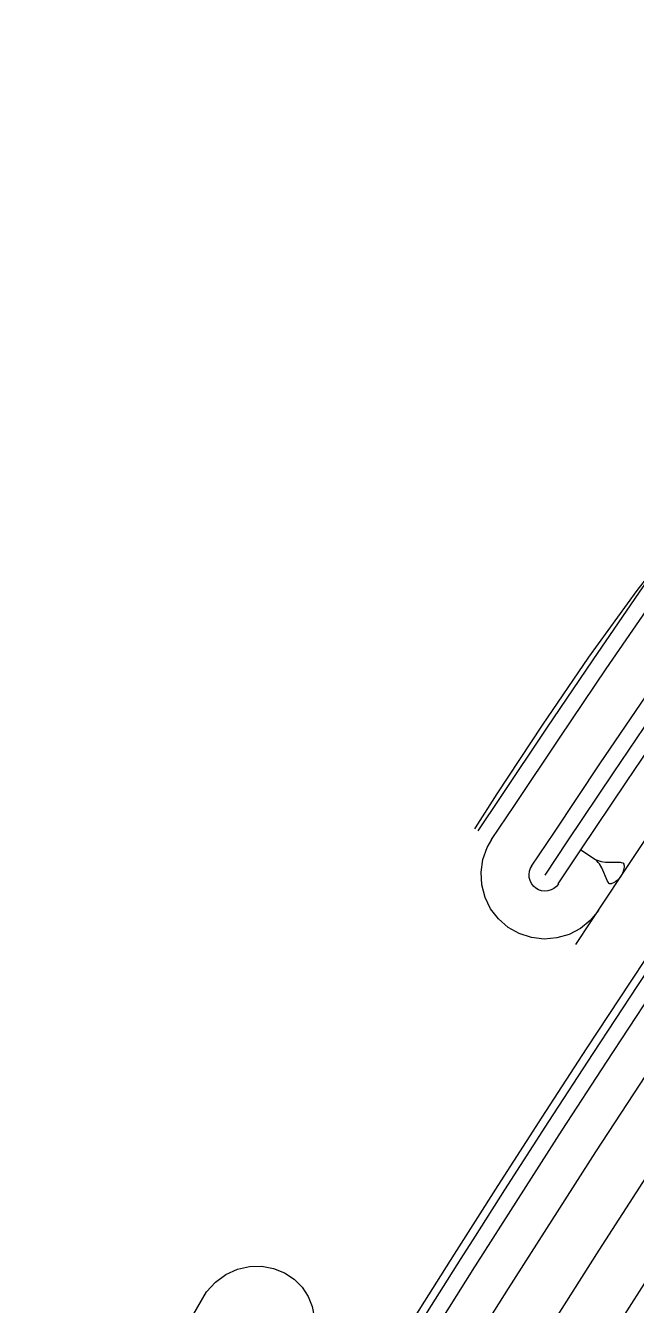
# Model space of a CAD drawing. Extents: x 386614 to 387594, y 803230 to 804419.
# Drawn here: x 387271.9 to 387310.1, y 804120 to 804200 of the extents above; entities that cross this region are included whole.
import ezdxf

# ---------------------------------------------------------------- set-up
doc = ezdxf.new("R2010")
doc.units = 0
doc.layers.get('0').update_dxf_attribs({"linetype": 'CONTINUOUS'})

msp = doc.modelspace()

# ---------------------------------------------------------------- linework, layer by layer
at = {"color": 7}
for p, q in [((387299.9589, 804149.8122), (387300, 804149.8761)), ((387306.5913, 804148.5051), (387307.4917, 804147.9042)), ((387307.4917, 804147.9042), (387307.6118, 804147.8613)), ((387307.5774, 804147.8098), (387307.4917, 804147.9042)), ((387307.6632, 804147.7154), (387307.5774, 804147.8098)), ((387307.6118, 804147.8613), (387307.7318, 804147.8183)), ((387307.7489, 804147.621), (387307.6632, 804147.7154)), ((387307.7318, 804147.8183), (387307.8519, 804147.7754)), ((387307.886, 804147.3808), (387307.7489, 804147.621)), ((387307.8519, 804147.7754), (387308.1264, 804147.741)), ((387308.1264, 804147.741), (387309.0442, 804147.7234)), ((387309.0442, 804147.7234), (387309.1128, 804147.7148)), ((387309.1128, 804147.7148), (387309.2072, 804147.689)), ((387309.2072, 804147.689), (387309.2329, 804147.6719)), ((387309.2329, 804147.6719), (387309.2672, 804147.6118)), ((387309.2842, 804147.4145), (387309.2499, 804147.2515)), ((387309.2672, 804147.6118), (387309.2757, 804147.5689)), ((387309.2757, 804147.5689), (387309.2843, 804147.526)), ((387309.2843, 804147.526), (387309.2842, 804147.4145)), ((387308.2545, 804146.54), (387307.886, 804147.3808)), ((387308.9408, 804146.677), (387308.8464, 804146.5912)), ((387309.0867, 804146.8399), (387308.9408, 804146.677)), ((387309.1811, 804147.0371), (387309.0867, 804146.8399)), ((387309.2241, 804147.1572), (387309.1811, 804147.0371)), ((387309.2499, 804147.2515), (387309.2241, 804147.1572)), ((387308.2888, 804146.48), (387308.2545, 804146.54)), ((387308.3488, 804146.4027), (387308.2888, 804146.48)), ((387308.3745, 804146.3856), (387308.3488, 804146.4027)), ((387308.4432, 804146.377), (387308.3745, 804146.3856)), ((387308.4861, 804146.3855), (387308.4432, 804146.377)), ((387308.5289, 804146.3941), (387308.4861, 804146.3855)), ((387308.6319, 804146.4369), (387308.5289, 804146.3941)), ((387308.7692, 804146.5312), (387308.6319, 804146.4369)), ((387308.8464, 804146.5912), (387308.7692, 804146.5312))]:
    msp.add_line(p, q, dxfattribs=at)
at = {"color": 7, "linetype": 'CONTINUOUS'}
for points in [[(387300, 804111.2162), (387302.3334, 804114.9588), (387305.023, 804119.2273), (387307.7329, 804123.483), (387310.4631, 804127.7257), (387313.2134, 804131.9554), (387315.9838, 804136.172), (387318.7742, 804140.3753), (387321.5847, 804144.5652), (387324.4151, 804148.7417), (387327.2653, 804152.9047), (387330.1353, 804157.0541), (387331.2394, 804158.6392), (387333.0251, 804161.1898), (387335.9345, 804165.3117), (387338.8635, 804169.4196), (387341.812, 804173.5136), (387344.78, 804177.5935), (387347.7674, 804181.6592), (387350.7741, 804185.7106), (387353.8, 804189.7477), (387356.8452, 804193.7703), (387359.9095, 804197.7783), (387361.6248, 804200)], [(387300, 804117.8209), (387302.0663, 804121.1002), (387304.7851, 804125.37), (387307.5243, 804129.6267), (387310.2837, 804133.8704), (387313.0633, 804138.1008), (387315.8629, 804142.318), (387318.6827, 804146.5218), (387321.5224, 804150.7121), (387324.382, 804154.8889), (387327.2615, 804159.052), (387328.3693, 804160.6423), (387330.1608, 804163.2013), (387333.0798, 804167.3368), (387336.0185, 804171.4583), (387338.9768, 804175.5658), (387341.9546, 804179.6592), (387344.9518, 804183.7383), (387347.9685, 804187.8031), (387351.0044, 804191.8535), (387354.0597, 804195.8894), (387357.1341, 804199.9107), (387357.203, 804200)], [(387307.9798, 804117.3545), (387310.6807, 804121.5961), (387313.4018, 804125.8248), (387316.143, 804130.0405), (387318.9043, 804134.2431), (387321.6856, 804138.4325), (387324.4867, 804142.6086), (387327.3077, 804146.7714), (387330.1486, 804150.9206), (387333.0091, 804155.0563), (387334.1095, 804156.6361), (387335.8893, 804159.1783), (387338.7891, 804163.2865), (387341.7084, 804167.3809), (387344.6472, 804171.4614), (387347.6054, 804175.5278), (387350.5829, 804179.58), (387353.5797, 804183.6181), (387356.5956, 804187.6418), (387359.6307, 804191.6511), (387362.6849, 804195.646), (387365.758, 804199.6262), (387366.0495, 804200)], [(387306.2723, 804142.5859), (387309.0867, 804146.8399), (387311.925, 804151.0779), (387314.7871, 804155.2999), (387317.673, 804159.5058), (387320.5824, 804163.6953), (387321.7026, 804165.295), (387323.5147, 804167.8688), (387326.467, 804172.0281), (387329.439, 804176.1732), (387332.4307, 804180.3041), (387335.442, 804184.4206), (387338.4729, 804188.5227), (387341.5232, 804192.6102)], [(387334.3076, 804189.6208), (387332.213, 804186.7814), (387329.1905, 804182.6495), (387326.1876, 804178.5031), (387323.2045, 804174.3425), (387320.2412, 804170.1677), (387318.4225, 804167.5843), (387317.2981, 804165.9786), (387314.3778, 804161.7734), (387311.4812, 804157.5518), (387308.6084, 804153.314), (387305.7595, 804149.0602), (387304.3431, 804146.9259)], [(387305.1771, 804146.3742), (387306.5913, 804148.5051), (387309.4376, 804152.755), (387312.3077, 804156.9888), (387315.2016, 804161.2065), (387318.1192, 804165.4077), (387319.2425, 804167.012), (387321.0596, 804169.593), (387324.0201, 804173.7639), (387327.0005, 804177.9207), (387330.0006, 804182.0631), (387333.0203, 804186.1912), (387335.1197, 804189.037)], [(387300, 804149.8761), (387301.3628, 804151.9941), (387304.1851, 804156.2963), (387307.0804, 804160.5495), (387310.1082, 804164.7115), (387312.0586, 804167.1996), (387313.0981, 804168.8984)], [(387300.1774, 804149.6912), (387301.6005, 804151.8355), (387304.4627, 804156.1092), (387307.3488, 804160.3667), (387310.2589, 804164.6079), (387313.1927, 804168.8326)], [(387271.8931, 804100), (387273.3765, 804102.8226), (387275.6623, 804107.4372), (387278.032, 804112.0054), (387280.6239, 804116.4412), (387283.2018, 804120.8869)]]:
    msp.add_lwpolyline(points, dxfattribs=at)
at = {"color": 1, "linetype": 'CONTINUOUS'}
for points in [[(387300, 804125.3024), (387301.4162, 804127.5265), (387304.1657, 804131.7992), (387306.9355, 804136.0589), (387309.7255, 804140.3052), (387312.5357, 804144.5383), (387315.3661, 804148.7579), (387318.2165, 804152.964), (387321.0869, 804157.1565), (387323.9772, 804161.3352), (387325.0891, 804162.9315), (387326.8874, 804165.5002), (387329.8174, 804169.6512), (387332.7671, 804173.7883), (387335.7365, 804177.9112), (387338.7255, 804182.02), (387341.7341, 804186.1144), (387344.7621, 804190.1945), (387347.8095, 804194.2602), (387350.8762, 804198.3113), (387352.1673, 804200)], [(387300, 804124.3715), (387301.8374, 804127.2569), (387304.5855, 804131.5277), (387307.354, 804135.7853), (387310.1427, 804140.0297), (387312.9516, 804144.2608), (387315.7806, 804148.4784), (387318.6297, 804152.6825), (387321.4988, 804156.873), (387324.3878, 804161.0498), (387325.4992, 804162.6454), (387327.2966, 804165.2128), (387330.2252, 804169.3619), (387333.1736, 804173.497), (387336.1416, 804177.618), (387339.1292, 804181.7249), (387342.1363, 804185.8174), (387345.1629, 804189.8956), (387348.2088, 804193.9594), (387351.2741, 804198.0085), (387352.7966, 804200)], [(387303.5109, 804147.4803), (387304.9277, 804149.6152), (387307.7793, 804153.8731), (387310.6548, 804158.1148), (387313.554, 804162.3403), (387316.477, 804166.5494), (387317.6024, 804168.1566), (387319.4229, 804170.7424), (387322.3889, 804174.9211), (387325.3748, 804179.0856), (387328.3804, 804183.2358), (387331.4058, 804187.3716), (387333.5187, 804190.2357)], [(387301.0114, 804149.1394), (387302.4323, 804151.2804), (387305.2918, 804155.5501), (387308.1753, 804159.8037), (387311.0827, 804164.041), (387314.0138, 804168.2618)], [(387305.1801, 804146.3722), (387305.0536, 804146.2177), (387304.899, 804146.0914), (387304.7223, 804145.9984), (387304.5307, 804145.9423), (387304.3317, 804145.9254), (387304.1334, 804145.9484), (387303.9435, 804146.0103), (387303.7698, 804146.1087), (387303.6191, 804146.2396), (387303.4974, 804146.3979), (387303.4095, 804146.5772), (387303.3591, 804146.7704), (387303.348, 804146.9698), (387303.3767, 804147.1674), (387303.4442, 804147.3553), (387303.5138, 804147.4783)], [(387284.3822, 804100), (387285.3495, 804101.6194), (387287.9758, 804105.969), (387290.6228, 804110.306), (387293.2904, 804114.6303), (387295.9785, 804118.9419), (387298.6872, 804123.2407), (387300, 804125.3024)], [(387284.9646, 804100), (387285.7782, 804101.362), (387288.4032, 804105.7095), (387291.049, 804110.0445), (387293.7153, 804114.3668), (387296.4022, 804118.6764), (387299.1095, 804122.9731), (387300, 804124.3715)]]:
    msp.add_lwpolyline(points, dxfattribs=at)
at = {"color": 2, "linetype": 'CONTINUOUS'}
for points in [[(387300, 804122.5097), (387302.6796, 804126.7178), (387305.4252, 804130.9845), (387308.1911, 804135.2382), (387310.9772, 804139.4786), (387313.7834, 804143.7057), (387316.6098, 804147.9194), (387319.4562, 804152.1196), (387322.3226, 804156.3061), (387325.2088, 804160.479), (387326.3192, 804162.0731), (387328.1149, 804164.6381), (387331.0408, 804168.7833), (387333.9864, 804172.9145), (387336.9516, 804177.0317), (387339.9364, 804181.1347), (387342.9407, 804185.2234), (387345.9645, 804189.2978), (387349.0076, 804193.3577), (387352.07, 804197.4031), (387354.0554, 804200)], [(387286.1295, 804100), (387286.6355, 804100.8471), (387289.2581, 804105.1906), (387291.9013, 804109.5215), (387294.5651, 804113.8398), (387297.2495, 804118.1453), (387299.9543, 804122.438), (387300, 804122.5097)]]:
    msp.add_lwpolyline(points, dxfattribs=at)
at = {"color": 252, "linetype": 'CONTINUOUS'}
for points in [[(387307.6794, 804144.7129), (387307.1735, 804144.0949), (387306.5548, 804143.5898), (387305.8482, 804143.2177), (387305.0816, 804142.9933), (387304.2858, 804142.9258), (387303.4925, 804143.0176), (387302.7332, 804143.2653), (387302.0382, 804143.6589), (387301.4353, 804144.1827), (387300.9485, 804144.8158), (387300.5971, 804145.533), (387300.3953, 804146.3058), (387300.351, 804147.1032), (387300.466, 804147.8936), (387300.7357, 804148.6453), (387301.0144, 804149.1374)], [(387283.2022, 804120.8863), (387283.7572, 804121.4912), (387284.4105, 804121.9644), (387285.1323, 804122.2912), (387285.8909, 804122.4636), (387286.6544, 804122.4803), (387287.3916, 804122.3461), (387288.0737, 804122.0722), (387288.675, 804121.6749), (387289.1743, 804121.1752), (387289.5552, 804120.5973), (387289.807, 804119.9681), (387289.9246, 804119.3151), (387289.909, 804118.6662), (387289.7664, 804118.0475), (387289.5082, 804117.4832), (387289.2629, 804117.1268)]]:
    msp.add_lwpolyline(points, dxfattribs=at)

doc.saveas('drawing.dxf')
